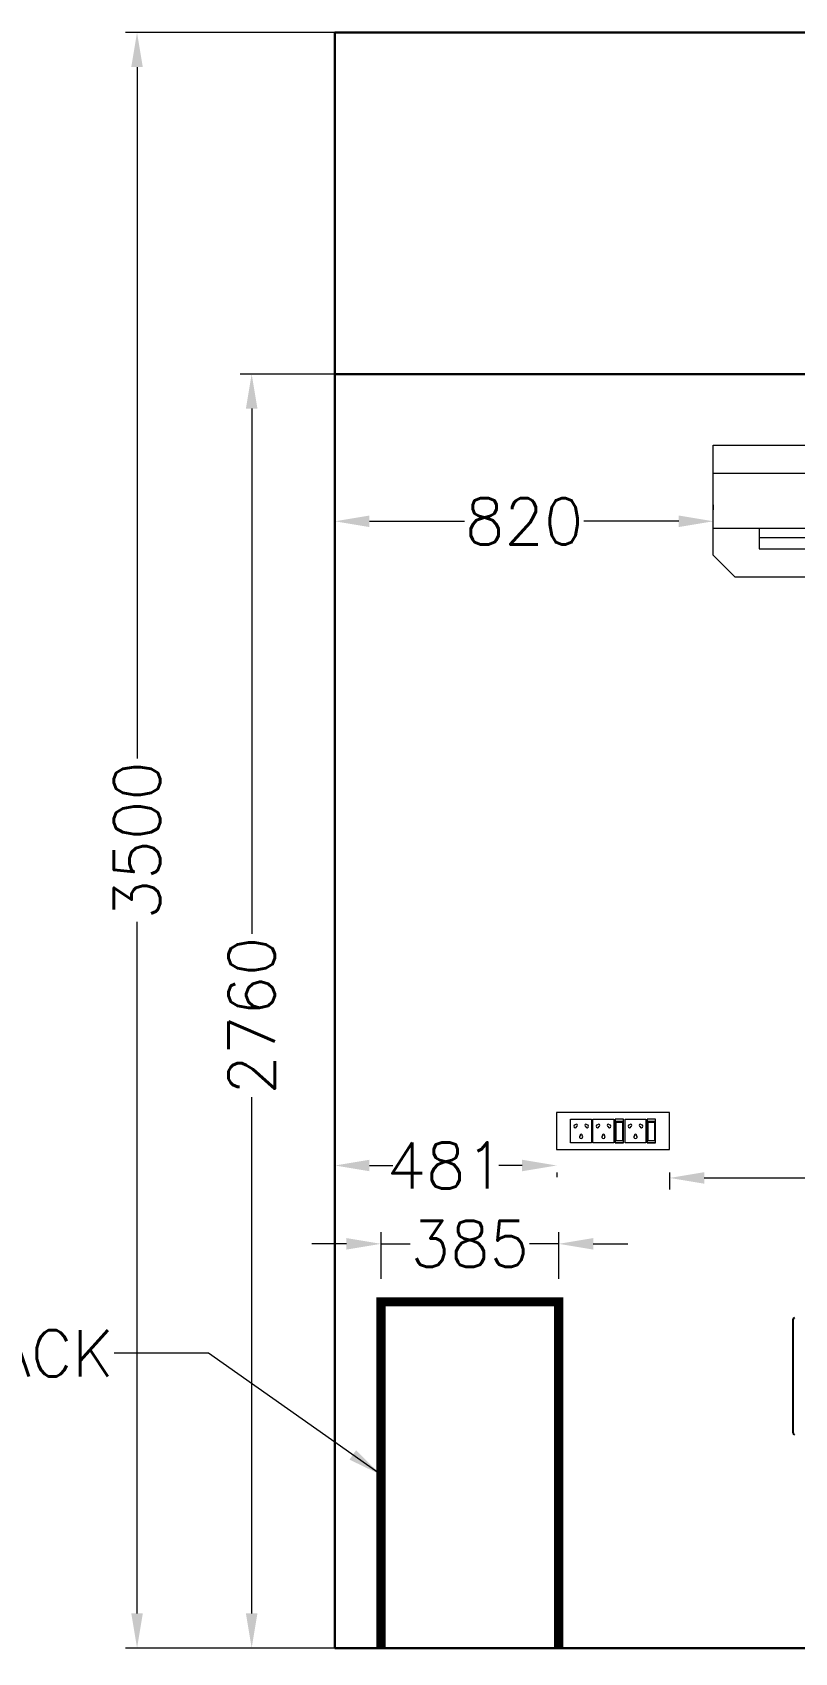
# Model space of a CAD drawing. Header units: millimetres. Extents: x 3552052 to 4144896, y -707811 to -630695.
# Drawn here: x 3852617 to 3854269, y -691920 to -688410 of the extents above; entities that cross this region are included whole.
import ezdxf

# ---------------------------------------------------------------- set-up
doc = ezdxf.new("R2010")
doc.units = ezdxf.units.MM
doc.header["$LTSCALE"] = 6
doc.header["$MEASUREMENT"] = 0
doc.layers.get('Defpoints').update_dxf_attribs({"linetype": 'CONTINUOUS', "lineweight": 0})
for name, color, linetype, lineweight in [('ELE-2NOS OF 6-16 RAW POWER SOCKET', 1, 'CONTINUOUS', 0), ('ELE-3NOS 6-16A POWER SOCKET', 5, 'CONTINUOUS', 0), ('ELE-4M UPS P.SB', 3, 'CONTINUOUS', 0), ('EQP', 6, 'CONTINUOUS', 0), ('HVAC', 3, 'CONTINUOUS', 15), ('LIGHT', 2, 'CONTINUOUS', 0), ('MEP_HVAC_RA_DUCT', 1, 'CONTINUOUS', 0), ('MEP_HVAC_TEXT', 7, 'CONTINUOUS', 0), ('TXT', 7, 'CONTINUOUS', 0), ('WALL', 8, 'CONTINUOUS', 0)]:
    doc.layers.add(name, color=color, linetype=linetype, lineweight=lineweight)
doc.styles.add('ROMANS', font='romans.shx')
doc.dimstyles.new('AEPL1', dxfattribs={"dimtxt": 100, "dimasz": 75, "dimexe": 25, "dimexo": 50, "dimtad": 0, "dimdec": 0, "dimtxsty": 'ROMANS', "dimcen": 2.5, "dimclrd": 7, "dimclre": 7, "dimclrt": 7, "dimadec": 0, "dimazin": 0, "dimtfac": 1, "dimtdec": 0, "dimtmove": 0, "dimatfit": 3, "dimfxl": 1, "dimlwd": 0, "dimlwe": 0, "dimarcsym": 0})

# ---------------------------------------------------------------- blocks, each defined once
blk = doc.blocks.new('*D352')
at = {"layer": 'Defpoints', "color": 0, "transparency": 16777216}
for p in [(3853092.1, -689149.7), (3853479.8, -689149.7), (3853471.8, -691909.7)]:
    blk.add_point(p, dxfattribs=at)
at = {"layer": 'ELE-4M UPS P.SB', "color": 7, "lineweight": 0, "transparency": 16777216}
for p, q in [((3853429.8, -689149.7), (3853067.1, -689149.7)), ((3853092.1, -689224.7), (3853092.1, -690362.8)), ((3853092.1, -691834.7), (3853092.1, -690716.5)), ((3853421.8, -691909.7), (3853067.1, -691909.7))]:
    blk.add_line(p, q, dxfattribs=at)
at = {"layer": 'ELE-4M UPS P.SB', "color": 7, "transparency": 16777216}
for points in [[(3853079.6, -689224.7), (3853104.6, -689224.7), (3853092.1, -689149.7)], [(3853079.6, -691834.7), (3853104.6, -691834.7), (3853092.1, -691909.7)]]:
    blk.add_solid(points, dxfattribs=at)
at = {"layer": 'ELE-4M UPS P.SB', "color": 7, "lineweight": -3, "transparency": 16777216, "insert": (3853092.1, -690539.7), "char_height": 100, "attachment_point": 5, "rotation": 90, "style": 'ROMANS'}
blk.add_mtext('2760', dxfattribs=at)
blk = doc.blocks.new('*D353')
at = {"layer": 'Defpoints', "color": 0, "transparency": 16777216}
for p in [(3852843.7, -688409.7), (3853518.2, -688409.7), (3853471.8, -691909.7)]:
    blk.add_point(p, dxfattribs=at)
at = {"layer": 'ELE-4M UPS P.SB', "color": 7, "lineweight": 0, "transparency": 16777216}
for p, q in [((3853468.2, -688409.7), (3852818.7, -688409.7)), ((3852843.7, -688484.7), (3852843.7, -689982.8)), ((3852843.7, -691834.7), (3852843.7, -690336.5)), ((3853421.8, -691909.7), (3852818.7, -691909.7))]:
    blk.add_line(p, q, dxfattribs=at)
at = {"layer": 'ELE-4M UPS P.SB', "color": 7, "transparency": 16777216}
for points in [[(3852831.2, -688484.7), (3852856.2, -688484.7), (3852843.7, -688409.7)], [(3852831.2, -691834.7), (3852856.2, -691834.7), (3852843.7, -691909.7)]]:
    blk.add_solid(points, dxfattribs=at)
at = {"layer": 'ELE-4M UPS P.SB', "color": 7, "lineweight": -3, "transparency": 16777216, "insert": (3852843.7, -690159.7), "char_height": 100, "attachment_point": 5, "rotation": 90, "style": 'ROMANS'}
blk.add_mtext('3500', dxfattribs=at)
blk = doc.blocks.new('543WYH')
at = {"layer": 'ELE-2NOS OF 6-16 RAW POWER SOCKET', "color": 30, "linetype": 'ByBlock', "lineweight": 0}
for p, q in [((-123.5, -57), (-123.5, -90.8)), ((-26.5, -57), (-123.5, -57)), ((-26.5, -57), (-123.5, -57)), ((-113, -59.8), (-113, -88)), ((-37, -59.8), (-113, -59.8)), ((-109.6, -59.8), (-109.6, -88)), ((-37, -88), (-37, -59.8)), ((-26.5, -57), (-26.5, -90.8)), ((-26.5, -90.8), (-26.5, -57)), ((-123.5, -90.8), (-26.5, -90.8)), ((-123.5, -96.4), (-26.5, -96.4)), ((-123.5, -181.4), (-123.5, -96.4)), ((-113, -88), (-37, -88)), ((-26.5, -96.4), (-26.5, -181.4)), ((-26.5, -181.4), (-123.5, -181.4)), ((-123.5, -187.1), (-123.5, -220.9)), ((-26.5, -187.1), (-123.5, -187.1)), ((-26.5, -187.1), (-123.5, -187.1)), ((-113, -189.9), (-113, -218)), ((-37, -189.9), (-113, -189.9)), ((-109.6, -189.9), (-109.6, -218)), ((-37, -218), (-37, -189.9)), ((-26.5, -187.1), (-26.5, -220.9)), ((-26.5, -220.9), (-26.5, -187.1)), ((-123.5, -220.9), (-26.5, -220.9)), ((-123.5, -311.5), (-123.5, -226.5)), ((-123.5, -226.5), (-26.5, -226.5)), ((-113, -218), (-37, -218)), ((-26.5, -226.5), (-26.5, -311.5)), ((-26.5, -311.5), (-123.5, -311.5)), ((-123.5, -402.2), (-123.5, -317.1)), ((-123.5, -317.1), (-26.5, -317.1)), ((-26.5, -317.1), (-26.5, -402.2)), ((-26.5, -402.2), (-123.5, -402.2))]:
    blk.add_line(p, q, dxfattribs=at)
blk.add_lwpolyline([(-150, 0), (-150, -459.1), (0, -459.1), (0, 0)], close=True, dxfattribs=at)
for centre, radius, start, end in [((-97.9, -119.2), 4.6, 112.68381, 345.09514), ((-93.9, -114.7), 5.7, 275.26891, 182.51003), ((-97.9, -158.6), 4.6, 14.90486, 247.31619), ((-93.9, -163.1), 5.7, 177.48997, 84.73109), ((-57.7, -138.9), 4.22, 71.40312, 288.59688), ((-51, -138.9), 6.62, 217.15837, 142.84163), ((-97.9, -249.3), 4.6, 112.68381, 345.09514), ((-93.9, -244.8), 5.7, 275.26891, 182.51003), ((-51, -269), 6.62, 217.15837, 142.84163), ((-97.9, -288.7), 4.6, 14.90486, 247.31619), ((-93.9, -293.2), 5.7, 177.48997, 84.73109), ((-57.7, -269), 4.22, 71.40312, 288.59688), ((-97.9, -339.9), 4.6, 112.68381, 345.09514), ((-97.9, -379.4), 4.6, 14.90486, 247.31619), ((-93.9, -335.4), 5.7, 275.26891, 182.51003), ((-93.9, -383.9), 5.7, 177.48997, 84.73109), ((-57.7, -359.7), 4.22, 71.40312, 288.59688), ((-51, -359.7), 6.62, 217.15837, 142.84163)]:
    blk.add_arc(centre, radius, start, end, dxfattribs=at)
blk = doc.blocks.new('*D355')
at = {"layer": 'Defpoints', "color": 0, "transparency": 16777216}
for p in [(3853272.4, -690829.7), (3853753, -690829.7), (3853272.4, -690864.4)]:
    blk.add_point(p, dxfattribs=at)
at = {"layer": 'ELE-4M UPS P.SB', "color": 7, "lineweight": 0, "transparency": 16777216}
for p, q in [((3853347.4, -690864.4), (3853397.8, -690864.4)), ((3853678, -690864.4), (3853627.6, -690864.4)), ((3853272.4, -690879.7), (3853272.4, -690889.4)), ((3853753, -690879.7), (3853753, -690889.4))]:
    blk.add_line(p, q, dxfattribs=at)
at = {"layer": 'ELE-4M UPS P.SB', "color": 7, "transparency": 16777216}
for points in [[(3853347.4, -690851.9), (3853347.4, -690876.9), (3853272.4, -690864.4)], [(3853678, -690851.9), (3853678, -690876.9), (3853753, -690864.4)]]:
    blk.add_solid(points, dxfattribs=at)
at = {"layer": 'ELE-4M UPS P.SB', "color": 7, "lineweight": -3, "transparency": 16777216, "insert": (3853512.7, -690864.4), "char_height": 100, "attachment_point": 5, "style": 'ROMANS'}
blk.add_mtext('481', dxfattribs=at)
blk = doc.blocks.new('*D356')
at = {"layer": 'Defpoints', "color": 0, "transparency": 16777216}
for p in [(3853997.8, -690829.7), (3855157.8, -690829.7), (3855157.8, -690891.4)]:
    blk.add_point(p, dxfattribs=at)
at = {"layer": 'ELE-4M UPS P.SB', "color": 7, "lineweight": 0, "transparency": 16777216}
for p, q in [((3853997.8, -690879.7), (3853997.8, -690916.4)), ((3854072.8, -690891.4), (3854408.2, -690891.4)), ((3855082.8, -690891.4), (3854747.5, -690891.4)), ((3855157.8, -690879.7), (3855157.8, -690916.4))]:
    blk.add_line(p, q, dxfattribs=at)
at = {"layer": 'ELE-4M UPS P.SB', "color": 7, "transparency": 16777216}
for points in [[(3854072.8, -690878.9), (3854072.8, -690903.9), (3853997.8, -690891.4)], [(3855082.8, -690878.9), (3855082.8, -690903.9), (3855157.8, -690891.4)]]:
    blk.add_solid(points, dxfattribs=at)
at = {"layer": 'ELE-4M UPS P.SB', "color": 7, "lineweight": -3, "transparency": 16777216, "insert": (3854577.8, -690891.4), "char_height": 100, "attachment_point": 5, "style": 'ROMANS'}
blk.add_mtext('1160', dxfattribs=at)
blk = doc.blocks.new('FGFFF')
at = {"layer": 'HVAC', "color": 1}
for p, q in [((3634023.8, -694515.9), (3634973.8, -694515.9)), ((3634023.8, -694634.9), (3634973.8, -694634.9))]:
    blk.add_line(p, q, dxfattribs=at)
at = {"layer": 'HVAC', "color": 8}
for p, q in [((3634123.3, -694634.9), (3634123.3, -694679.6)), ((3634123.3, -694655.2), (3634874.4, -694655.2)), ((3634874.4, -694634.9), (3634874.4, -694679.6)), ((3634123.3, -694679.6), (3634874.4, -694679.6))]:
    blk.add_line(p, q, dxfattribs=at)
at = {"layer": 'HVAC', "color": 1}
blk.add_lwpolyline([(3634023.8, -694455.3), (3634973.8, -694455.3), (3634973.8, -694693.6), (3634926.3, -694741.1), (3634071.3, -694741.1), (3634023.8, -694693.6)], close=True, dxfattribs=at)
blk = doc.blocks.new('*D358')
at = {"layer": 'Defpoints', "color": 0, "transparency": 16777216}
for p in [(3853272.4, -689468.8), (3853272.4, -689483.4), (3854092.4, -689483.4)]:
    blk.add_point(p, dxfattribs=at)
at = {"layer": 'ELE-4M UPS P.SB', "color": 7, "lineweight": 0, "transparency": 16777216}
for p, q in [((3853272.4, -689433.4), (3853272.4, -689443.8)), ((3854092.4, -689433.4), (3854092.4, -689443.8)), ((3853347.4, -689468.8), (3853553.2, -689468.8)), ((3854017.4, -689468.8), (3853811.6, -689468.8))]:
    blk.add_line(p, q, dxfattribs=at)
at = {"layer": 'ELE-4M UPS P.SB', "color": 7, "transparency": 16777216}
for points in [[(3853347.4, -689456.3), (3853347.4, -689481.3), (3853272.4, -689468.8)], [(3854017.4, -689456.3), (3854017.4, -689481.3), (3854092.4, -689468.8)]]:
    blk.add_solid(points, dxfattribs=at)
at = {"layer": 'ELE-4M UPS P.SB', "color": 7, "lineweight": -3, "transparency": 16777216, "insert": (3853682.4, -689468.8), "char_height": 100, "attachment_point": 5, "style": 'ROMANS'}
blk.add_mtext('820', dxfattribs=at)
blk = doc.blocks.new('*D596')
at = {"layer": 'Defpoints', "color": 0, "transparency": 16777216}
for p in [(3853757.4, -691034.1), (3853372.4, -691159.7), (3853757.4, -691159.7)]:
    blk.add_point(p, dxfattribs=at)
at = {"layer": 'MEP_HVAC_TEXT', "color": 7, "lineweight": 0, "transparency": 16777216}
for p, q in [((3853372.4, -691109.7), (3853372.4, -691009.1)), ((3853757.4, -691109.7), (3853757.4, -691009.1)), ((3853297.4, -691034.1), (3853222.4, -691034.1)), ((3853372.4, -691034.1), (3853435.7, -691034.1)), ((3853757.4, -691034.1), (3853694.1, -691034.1)), ((3853832.4, -691034.1), (3853907.4, -691034.1))]:
    blk.add_line(p, q, dxfattribs=at)
at = {"layer": 'MEP_HVAC_TEXT', "color": 7, "transparency": 16777216}
for points in [[(3853297.4, -691021.6), (3853297.4, -691046.6), (3853372.4, -691034.1)], [(3853832.4, -691021.6), (3853832.4, -691046.6), (3853757.4, -691034.1)]]:
    blk.add_solid(points, dxfattribs=at)
at = {"layer": 'MEP_HVAC_TEXT', "color": 7, "lineweight": -3, "transparency": 16777216, "insert": (3853564.9, -691034.1), "char_height": 100, "attachment_point": 5, "style": 'ROMANS'}
blk.add_mtext('385', dxfattribs=at)

msp = doc.modelspace()

# ---------------------------------------------------------------- linework, layer by layer
at = {"layer": 'EQP', "lineweight": -3}
for p, q in [((3854265.5, -691443.9), (3854265.5, -691197.6)), ((3854265.5, -691437.8), (3854265.5, -691203.8)), ((3853272.4, -691909.7), (3853372.4, -691909.7))]:
    msp.add_line(p, q, dxfattribs=at)
at = {"layer": 'EQP', "lineweight": -3, "const_width": 20}
msp.add_lwpolyline([(3853372.4, -691909.7), (3853372.4, -691159.7), (3853757.4, -691159.7), (3853757.4, -691909.7)], dxfattribs=at)
at = {"layer": 'EQP', "lineweight": -3}
for centre, start, end in [((3854269.5, -691197.6), 104.5077, 180), ((3854269.5, -691443.9), 180, 255.4923)]:
    msp.add_arc(centre, 4, start, end, dxfattribs=at)
at = {"layer": 'MEP_HVAC_RA_DUCT', "color": 7, "lineweight": 30}
msp.add_line((3853272.4, -688409.7), (3853272.4, -691909.7), dxfattribs=at)
for points in [[(3855854.4, -688409.7), (3853272.4, -688409.7)], [(3855854.4, -689149.7), (3853272.4, -689149.7)], [(3855854.4, -691909.7), (3853272.4, -691909.7)]]:
    msp.add_lwpolyline(points, dxfattribs=at)

# ---------------------------------------------------------------- block references
at = {"layer": 'ELE-3NOS 6-16A POWER SOCKET', "color": 254, "lineweight": -3, "true_color": 0xdebad0, "xscale": 0.5333333333333333, "yscale": 0.5333333333333333, "zscale": 0.5333333333333333, "rotation": 270}
msp.add_blockref('543WYH', (3853997.8, -690829.7), dxfattribs=at)
at = {"layer": 'LIGHT', "lineweight": -3}
msp.add_blockref('FGFFF', (220068.5, 5151.5), dxfattribs=at)

# ---------------------------------------------------------------- texts
at = {"layer": 'TXT', "lineweight": -3, "insert": (3852793.6, -691321.2), "char_height": 100, "attachment_point": 9, "style": 'ROMANS'}
msp.add_mtext('STORAGE RACK', dxfattribs=at)

# ---------------------------------------------------------------- dimensions: what is measured, and where the dimension line sits
at = {"layer": 'ELE-4M UPS P.SB', "color": 0, "lineweight": -3}
for base, p2, picture, middle in [((3852843.7, -688409.7), (3853518.2, -688409.7), '*D353', (3852843.7, -690159.7)), ((3853092.1, -689149.7), (3853479.8, -689149.7), '*D352', (3853092.1, -690539.7))]:
    dim = msp.add_linear_dim(base=base, p1=(3853471.8, -691909.7), p2=p2, angle=90, dimstyle='AEPL1', dxfattribs=at)
    dim.commit()
    dim.dimension.update_dxf_attribs({"geometry": picture, "text_midpoint": middle, "dimtype": 160})
for base, p1, p2, picture, middle in [((3853272.4, -689468.8), (3854092.4, -689483.4), (3853272.4, -689483.4), '*D358', (3853682.4, -689468.8)), ((3853272.4, -690864.4), (3853753, -690829.7), (3853272.4, -690829.7), '*D355', (3853512.7, -690864.4)), ((3855157.8, -690891.4), (3853997.8, -690829.7), (3855157.8, -690829.7), '*D356', (3854577.8, -690891.4))]:
    dim = msp.add_linear_dim(base=base, p1=p1, p2=p2, dimstyle='AEPL1', dxfattribs=at)
    dim.commit()
    dim.dimension.update_dxf_attribs({"geometry": picture, "text_midpoint": middle})
at = {"layer": 'MEP_HVAC_TEXT', "lineweight": -3}
dim = msp.add_linear_dim(base=(3853757.4, -691034.1), p1=(3853372.4, -691159.7), p2=(3853757.4, -691159.7), dimstyle='AEPL1', dxfattribs=at)
dim.commit()
dim.dimension.update_dxf_attribs({"geometry": '*D596', "text_midpoint": (3853564.9, -691034.1)})

# ---------------------------------------------------------------- leaders
at = {"layer": 'WALL', "color": 251, "lineweight": -3, "annotation_type": 0, "has_hookline": 1, "hookline_direction": 1, "text_width": 1109.5}
msp.add_leader([(3853372.4, -691534.7), (3852998.8, -691271.2), (3852794.2, -691271.2)], dimstyle='AEPL1', override={"dimgap": 0.625, "dimtad": 0}, dxfattribs=at)

doc.saveas('drawing.dxf')
